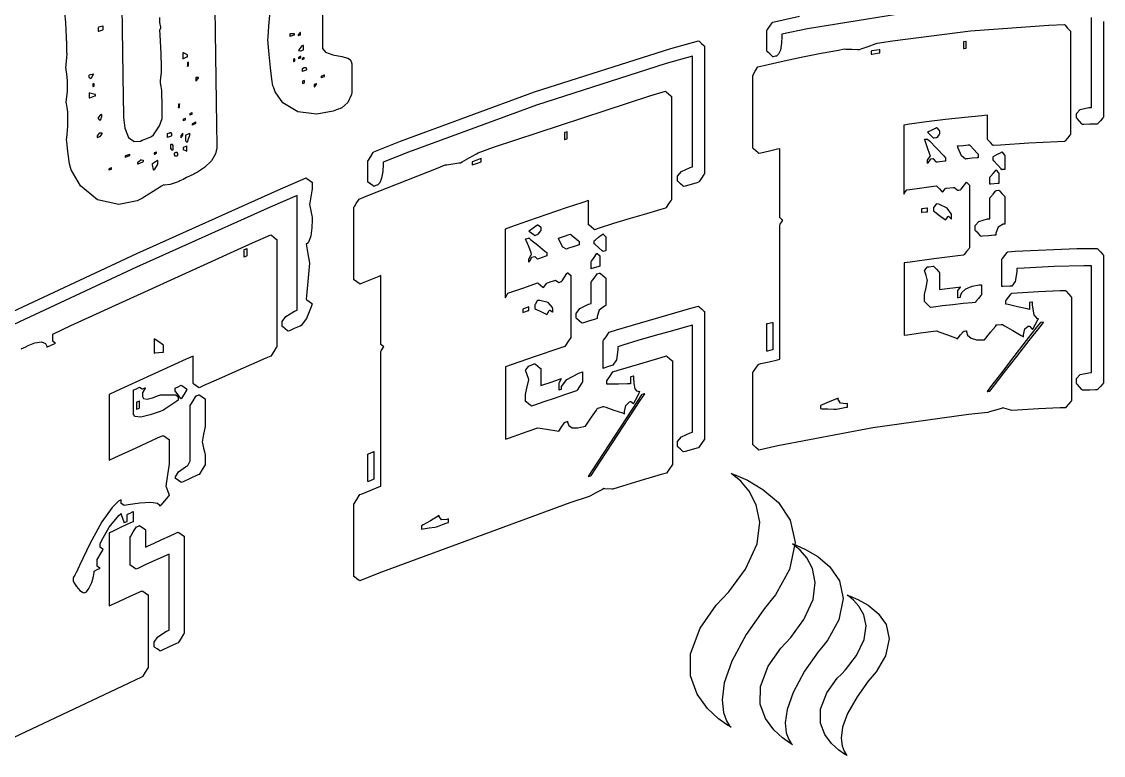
# Model space of a CAD drawing. Extents: x 44 to 313, y 66 to 291.
# Drawn here: x 192 to 312.7, y 111.4 to 193.3 of the extents above; entities that cross this region are included whole.
import ezdxf

# ---------------------------------------------------------------- set-up
doc = ezdxf.new("R2010")
doc.units = 0
doc.header["$MEASUREMENT"] = 0

msp = doc.modelspace()

# ---------------------------------------------------------------- linework, layer by layer
at = {"color": 7}
for points in [[(213.429, 205.142), (213.756, 181.822), (213.783, 179.494), (213.783, 179.269), (213.636, 178.592), (213.188, 177.782), (212.429, 177.053), (211.631, 176.532), (211.35, 176.389), (211.216, 176.323), (210.815, 176.123), (210.41, 175.922), (210.024, 175.734), (209.669, 175.563), (209.55, 175.507), (209.374, 175.419), (208.596, 175.154), (207.961, 175.102), (207.856, 175.118), (207.626, 174.97), (206.688, 174.378), (205.73, 173.787), (205.493, 173.637), (204.902, 173.334), (202.864, 172.933), (200.478, 173.452), (198.562, 175.016), (197.524, 176.805), (197.343, 177.447), (197.308, 177.721), (197.171, 178.824), (197.052, 179.926), (197.026, 180.199), (197.052, 180.367), (197.167, 181.645), (197.167, 182.069), (197.167, 182.316), (197.167, 182.871), (197.167, 183.056), (197.167, 183.23), (197.091, 183.749), (196.999, 184.196), (196.99, 184.256), (196.981, 184.362), (197.049, 184.98), (197.133, 185.521), (197.133, 185.702), (197.133, 185.914), (197.133, 186.391), (197.133, 186.549), (197.133, 186.778), (197.057, 187.463), (196.964, 187.97), (196.956, 188.031), (196.946, 188.155), (197.008, 188.922), (197.07, 189.724), (197.062, 189.865), (197.062, 190.041), (197.057, 190.567), (197.035, 191.109), (197.026, 191.242), (197.017, 191.62), (196.92, 193.226), (196.822, 194.372)], [(203.086, 202.715), (203.349, 184.813), (203.376, 183.021), (203.382, 182.627), (203.528, 181.443), (203.928, 180.42), (204.571, 179.966), (205.257, 180.009), (205.457, 180.093), (205.563, 180.137), (205.986, 180.305), (206.41, 180.472), (206.515, 180.516), (206.71, 180.72), (207.389, 181.703), (207.68, 182.534), (207.68, 182.809), (207.68, 183.152), (207.675, 184.182), (207.654, 185.261), (207.646, 185.525), (207.646, 185.667), (207.588, 186.092), (207.512, 186.489), (207.504, 186.549), (207.504, 186.692), (207.556, 187.118), (207.61, 187.643), (207.61, 187.818), (207.61, 188.295), (207.56, 189.724), (207.459, 191.868), (207.433, 192.37), (207.441, 192.398), (207.53, 192.626), (207.54, 192.653), (207.53, 192.714), (207.441, 193.226), (207.433, 193.286), (207.433, 193.813)], [(225.601, 194.224), (225.601, 190.464), (225.601, 190.333), (225.935, 189.939), (226.742, 189.64), (227.729, 189.428), (228.396, 189.257), (228.6, 189.159), (228.635, 189.143), (228.775, 188.896), (228.847, 188.618), (228.847, 188.524), (228.847, 188.137), (228.847, 186.972), (228.847, 185.809), (228.847, 185.421), (228.802, 185.2), (228.396, 184.314), (227.744, 183.727), (227.578, 183.657), (227.55, 183.648), (227.356, 183.56), (227.329, 183.551), (226.773, 183.327), (224.959, 183.009), (222.844, 183.282), (221.172, 184.29), (220.285, 185.499), (220.133, 185.95), (220.055, 186.184), (219.914, 186.917), (219.763, 188.181), (219.637, 189.67), (219.535, 190.903), (219.498, 191.312), (219.515, 191.62), (219.604, 192.843), (219.692, 194.046)]]:
    msp.add_lwpolyline(points, dxfattribs=at)
at = {"color": 40}
for points in [[(294.022, 194.822), (279.717, 192.546), (276.86, 191.947), (276.86, 191.691), (276.819, 190.922), (276.696, 190.169), (276.487, 189.69), (276.271, 189.497), (276.189, 189.478), (276.153, 189.469), (275.871, 189.416), (275.836, 189.406), (275.766, 189.468), (275.501, 189.724), (275.237, 189.98), (275.167, 190.041), (275.167, 190.329), (275.167, 191.193), (275.167, 192.077), (275.167, 192.37), (275.237, 192.458), (275.501, 192.816), (275.766, 193.19), (275.836, 193.286), (275.836, 193.286), (278.835, 193.931)], [(312.738, 193.358), (312.738, 185.342), (312.738, 182.669), (312.666, 182.59), (312.401, 182.281), (312.138, 181.973), (312.068, 181.893), (311.86, 181.893), (311.238, 181.889), (310.575, 181.866), (310.408, 181.857), (310.338, 181.937), (310.074, 182.241), (309.809, 182.528), (309.739, 182.598), (309.739, 182.687), (309.739, 182.885), (309.739, 182.951), (309.739, 183.1), (310.158, 183.542), (311.122, 183.753), (311.397, 183.761), (311.397, 186.848), (311.397, 193.794)], [(189.239, 160.163), (204.866, 167.473), (220.6, 174.538), (223.767, 175.896), (223.838, 175.843), (224.102, 175.649), (224.365, 175.455), (224.437, 175.401), (224.437, 175.208), (224.437, 174.771), (224.437, 174.625), (224.401, 174.458), (224.278, 173.793), (224.154, 173.108), (224.12, 172.931), (224.154, 172.791), (224.278, 172.227), (224.401, 171.662), (224.437, 171.52), (224.437, 171.22), (224.396, 170.319), (224.273, 169.413), (224.065, 168.812), (223.856, 168.556), (223.767, 168.522), (223.802, 168.301), (223.942, 167.433), (224.084, 166.583), (224.12, 166.371), (224.084, 165.965), (223.942, 164.346), (223.802, 162.745), (223.767, 162.348), (223.838, 162.296), (224.102, 162.101), (224.365, 161.908), (224.437, 161.855), (224.331, 161.52), (223.78, 160.219), (223.211, 159.429), (223.096, 159.349), (222.964, 159.297), (222.426, 159.068), (221.889, 158.84), (221.757, 158.786), (221.685, 158.84), (221.42, 159.051), (221.156, 159.263), (221.085, 159.315), (221.085, 159.403), (221.085, 159.602), (221.085, 159.668), (221.085, 159.861), (221.505, 160.435), (222.469, 161.035), (222.743, 161.149), (222.743, 164.342), (222.743, 171.526), (222.743, 173.919), (219.735, 172.624), (204.814, 165.925), (189.997, 158.997)], [(191.937, 156.803), (192.476, 157.056), (192.723, 157.175), (193.493, 157.468), (194.221, 157.591), (194.657, 157.43), (194.804, 157.098), (194.804, 156.986), (194.9, 157.03), (195.297, 157.216), (195.694, 157.401), (195.792, 157.445), (195.756, 157.463), (195.509, 157.639), (195.475, 157.656), (195.475, 157.86), (195.475, 158.316), (195.475, 158.467), (197.493, 159.411), (217.77, 168.655), (219.817, 169.546), (219.887, 169.493), (220.15, 169.281), (220.414, 169.07), (220.486, 169.017), (220.486, 166.027), (220.486, 159.3), (220.486, 157.056), (220.414, 156.952), (220.15, 156.527), (219.887, 156.104), (219.817, 155.998), (219.276, 155.768), (217.661, 155.071), (215.812, 154.262), (213.961, 153.439), (212.345, 152.713), (211.807, 152.47), (211.737, 152.514), (211.472, 152.701), (211.208, 152.885), (211.138, 152.929), (211.138, 153.314), (211.138, 154.464), (211.138, 155.615), (211.138, 155.998), (210.36, 155.645), (202.565, 152.093), (201.789, 151.73), (201.789, 150.814), (201.789, 148.062), (201.789, 145.31), (201.789, 144.392), (202.388, 144.675), (204.788, 145.781), (207.185, 146.871), (207.786, 147.144), (207.856, 147.1), (208.121, 146.915), (208.385, 146.729), (208.456, 146.685), (208.456, 146.346), (208.456, 145.328), (208.456, 144.309), (208.456, 143.969), (208.42, 143.722), (208.279, 142.735), (208.137, 141.746), (208.103, 141.5), (208.137, 141.403), (208.279, 141.001), (208.42, 140.582), (208.456, 140.476), (208.358, 140.353), (207.957, 139.86), (207.538, 139.365), (207.433, 139.241), (207.433, 139.318), (207.181, 139.546), (206.431, 139.665), (205.186, 139.599), (203.878, 139.423), (203.447, 139.347), (203.411, 139.365), (203.128, 139.542), (203.094, 139.56), (203.094, 139.657), (203.094, 139.875), (203.094, 139.947), (202.811, 139.814), (202.107, 139.121), (200.947, 137.491), (199.606, 135.06), (198.447, 132.647), (198.085, 131.833), (198.049, 131.78), (197.926, 131.565), (197.802, 131.331), (197.768, 131.269), (197.768, 131.181), (197.768, 130.983), (197.768, 130.917), (197.84, 130.748), (198.121, 130.271), (198.504, 129.828), (198.852, 129.602), (199.063, 129.58), (199.107, 129.61), (199.23, 129.69), (199.514, 130.061), (199.827, 130.718), (200.025, 131.422), (200.095, 131.863), (200.095, 132.009), (200.165, 132.045), (200.43, 132.169), (200.695, 132.293), (200.767, 132.328), (200.731, 132.354), (200.483, 132.522), (200.448, 132.538), (200.448, 132.733), (200.448, 133.169), (200.448, 133.314), (200.518, 133.43), (200.783, 133.879), (201.047, 134.33), (201.119, 134.444), (201.083, 134.462), (200.801, 134.638), (200.767, 134.655), (200.767, 134.753), (200.767, 134.972), (200.767, 135.044), (200.907, 135.388), (201.771, 136.922), (202.846, 138.209), (203.094, 138.429), (203.128, 138.333), (203.27, 137.932), (203.411, 137.513), (203.447, 137.407), (203.481, 137.425), (203.729, 137.531), (203.765, 137.547), (203.765, 137.742), (203.765, 138.18), (203.765, 138.325), (203.835, 138.351), (204.099, 138.471), (204.363, 138.607), (204.435, 138.642), (204.435, 138.501), (204.435, 138.078), (204.435, 137.655), (204.435, 137.513), (204.17, 137.39), (203.112, 136.896), (202.053, 136.402), (201.789, 136.278), (201.789, 135.264), (201.789, 132.217), (201.789, 129.151), (201.789, 128.129), (202.035, 128.242), (202.778, 128.583), (203.623, 128.976), (204.466, 129.37), (205.209, 129.711), (205.457, 129.822), (205.528, 129.778), (205.792, 129.594), (206.057, 129.407), (206.128, 129.363), (206.128, 128.349), (206.128, 125.306), (206.128, 122.264), (206.128, 121.249), (206.057, 121.145), (205.792, 120.72), (205.528, 120.297), (205.457, 120.191), (203.896, 119.477), (188.347, 112.149)]]:
    msp.add_lwpolyline(points, dxfattribs=at)
at = {"color": 7}
for points in [[(200.554, 192.687), (200.554, 192.582), (200.554, 192.344), (200.554, 192.264), (200.606, 192.282), (201.065, 192.424), (201.119, 192.44), (201.119, 192.546), (201.119, 192.785), (201.119, 192.863), (201.057, 192.847), (200.606, 192.705), (200.554, 192.687)], [(221.933, 191.947), (221.933, 191.885), (221.933, 191.746), (221.933, 191.699), (221.985, 191.717), (222.408, 191.859), (222.462, 191.875), (222.462, 191.903), (222.462, 191.962), (222.462, 191.981), (222.33, 191.981), (221.985, 191.957), (221.933, 191.947)], [(222.885, 191.771), (222.911, 191.78), (223.104, 191.867), (223.132, 191.875), (223.132, 191.937), (223.132, 192.078), (223.132, 192.123), (223.088, 192.106), (222.885, 191.855), (222.885, 191.771)], [(210.009, 189.865), (210.009, 189.698), (210.009, 189.322), (210.009, 189.195), (210.061, 189.213), (210.458, 189.389), (210.502, 189.406), (210.502, 189.442), (210.502, 189.522), (210.502, 189.548), (210.502, 189.628), (210.087, 189.848), (210.009, 189.865)], [(222.92, 190.111), (222.982, 190.111), (223.121, 190.077), (223.168, 190.077), (223.194, 190.087), (223.423, 190.175), (223.449, 190.183), (223.449, 190.307), (223.449, 190.584), (223.449, 190.676), (223.431, 190.668), (223.339, 190.64), (223.308, 190.64), (223.272, 190.632), (222.946, 190.191), (222.92, 190.111)], [(210.502, 188.736), (210.502, 188.64), (210.502, 188.42), (210.502, 188.347), (210.511, 188.357), (210.626, 188.411), (210.644, 188.419), (210.644, 188.517), (210.644, 188.735), (210.644, 188.806), (210.626, 188.798), (210.519, 188.746), (210.502, 188.736)], [(222.356, 189.159), (222.356, 189.089), (222.356, 188.931), (222.356, 188.877), (222.373, 188.886), (222.465, 188.913), (222.497, 188.913), (222.497, 188.984), (222.497, 189.143), (222.497, 189.195), (222.461, 189.195), (222.382, 189.159), (222.356, 189.159)], [(222.92, 189.335), (222.92, 189.335), (222.92, 189.231), (222.92, 189.195), (222.946, 189.205), (223.14, 189.293), (223.168, 189.301), (223.168, 189.337), (223.168, 189.416), (223.168, 189.442), (223.14, 189.434), (222.946, 189.345), (222.92, 189.335)], [(223.308, 189.229), (223.308, 189.229), (223.308, 189.125), (223.308, 189.089), (223.334, 189.098), (223.527, 189.187), (223.555, 189.195), (223.555, 189.231), (223.555, 189.309), (223.555, 189.335), (223.527, 189.327), (223.334, 189.239), (223.308, 189.229)], [(199.496, 187.325), (199.496, 187.29), (199.496, 187.212), (199.496, 187.185), (199.504, 187.14), (199.742, 187), (199.778, 187.008), (199.805, 187.062), (200.033, 187.457), (200.061, 187.501), (200.007, 187.485), (199.548, 187.343), (199.496, 187.325)], [(223.308, 188.067), (223.308, 187.996), (223.308, 187.838), (223.308, 187.784), (223.361, 187.802), (223.784, 187.968), (223.838, 187.995), (223.838, 188.04), (223.762, 188.177), (223.599, 188.189), (223.555, 188.171), (223.527, 188.163), (223.334, 188.084), (223.308, 188.067)], [(225.425, 187.219), (225.425, 187.219), (225.425, 187.114), (225.425, 187.078), (225.46, 187.096), (225.77, 187.202), (225.814, 187.219), (225.814, 187.219), (225.814, 187.326), (225.814, 187.361), (225.77, 187.343), (225.46, 187.237), (225.425, 187.219)], [(199.955, 186.373), (199.955, 186.303), (199.955, 186.144), (199.955, 186.09), (199.971, 186.1), (200.063, 186.126), (200.095, 186.126), (200.095, 186.196), (200.095, 186.355), (200.095, 186.407), (200.06, 186.407), (199.963, 186.382), (199.955, 186.373)], [(211.454, 187.113), (211.454, 187.016), (211.454, 186.799), (211.454, 186.726), (211.498, 186.744), (211.737, 187.021), (211.737, 187.113), (211.665, 187.113), (211.507, 187.113), (211.454, 187.113)], [(223.344, 186.655), (223.344, 186.593), (223.344, 186.454), (223.344, 186.407), (223.37, 186.417), (223.563, 186.505), (223.591, 186.513), (223.591, 186.575), (223.591, 186.715), (223.591, 186.76), (223.563, 186.752), (223.361, 186.673), (223.344, 186.655)], [(224.649, 186.303), (224.649, 186.241), (224.649, 186.101), (224.649, 186.054), (224.693, 186.072), (224.896, 186.325), (224.896, 186.407), (224.868, 186.391), (224.666, 186.312), (224.649, 186.303)], [(199.532, 185.385), (199.532, 185.244), (199.532, 184.926), (199.532, 184.82), (199.602, 184.847), (200.165, 185.041), (200.237, 185.068), (200.237, 185.104), (200.237, 185.182), (200.237, 185.208), (200.193, 185.2), (199.602, 185.341), (199.532, 185.385)], [(209.514, 184.114), (209.514, 184.018), (209.514, 183.8), (209.514, 183.727), (209.522, 183.737), (209.596, 183.761), (209.62, 183.761), (209.62, 183.859), (209.62, 184.078), (209.62, 184.15), (209.611, 184.142), (209.538, 184.114), (209.514, 184.114)], [(200.554, 182.563), (200.554, 182.518), (200.641, 182.382), (200.801, 182.37), (200.837, 182.386), (200.845, 182.422), (200.933, 182.677), (200.943, 182.703), (200.943, 182.775), (200.943, 182.933), (200.943, 182.985), (200.933, 182.977), (200.86, 182.951), (200.837, 182.951), (200.793, 182.917), (200.554, 182.652), (200.554, 182.563)], [(210.043, 182.422), (210.043, 182.388), (210.043, 182.307), (210.043, 182.28), (210.07, 182.29), (210.264, 182.378), (210.292, 182.386), (210.292, 182.422), (210.292, 182.5), (210.292, 182.527), (210.264, 182.518), (210.07, 182.432), (210.043, 182.422)], [(210.785, 183.056), (210.785, 183.021), (210.785, 182.943), (210.785, 182.915), (210.811, 182.925), (211.004, 183.013), (211.031, 183.021), (211.031, 183.057), (211.031, 183.136), (211.031, 183.162), (211.013, 183.154), (210.811, 183.066), (210.785, 183.056)], [(211.031, 181.927), (211.031, 181.893), (211.031, 181.814), (211.031, 181.787), (211.066, 181.805), (211.41, 181.971), (211.454, 181.997), (211.454, 182.033), (211.454, 182.113), (211.454, 182.14), (211.41, 182.123), (211.075, 181.945), (211.031, 181.927)], [(200.448, 180.516), (200.448, 180.49), (200.448, 180.431), (200.448, 180.41), (200.474, 180.42), (200.703, 180.508), (200.731, 180.516), (200.775, 180.534), (200.986, 180.825), (200.977, 180.869), (200.95, 180.879), (200.758, 180.905), (200.695, 180.905), (200.659, 180.879), (200.448, 180.607), (200.448, 180.516)], [(208.245, 180.799), (208.245, 180.702), (208.245, 180.483), (208.245, 180.41), (208.297, 180.438), (208.72, 180.606), (208.774, 180.622), (208.774, 180.658), (208.774, 180.737), (208.774, 180.763), (208.774, 180.804), (208.698, 180.927), (208.536, 180.923), (208.492, 180.905), (208.464, 180.896), (208.271, 180.808), (208.245, 180.799)], [(209.762, 180.516), (209.762, 180.482), (209.762, 180.403), (209.762, 180.376), (209.806, 180.394), (210.009, 180.671), (210.009, 180.763), (210.009, 180.79), (210.009, 180.85), (210.009, 180.869), (209.973, 180.852), (209.762, 180.6), (209.762, 180.516)], [(210.292, 180.622), (210.292, 180.49), (210.292, 180.192), (210.292, 180.093), (210.3, 180.049), (210.414, 179.926), (210.528, 179.909), (210.538, 179.917), (210.546, 179.935), (210.607, 180.177), (210.741, 180.544), (210.785, 180.622), (210.785, 180.684), (210.785, 180.823), (210.785, 180.869), (210.741, 180.843), (210.344, 180.65), (210.292, 180.622)], [(206.798, 178.682), (206.798, 178.647), (206.798, 178.569), (206.798, 178.542), (206.824, 178.551), (207.018, 178.638), (207.045, 178.646), (207.045, 178.682), (207.045, 178.762), (207.045, 178.788), (207.018, 178.78), (206.824, 178.691), (206.798, 178.682)], [(208.632, 179.6), (208.632, 179.494), (208.632, 179.255), (208.632, 179.175), (208.641, 179.132), (208.72, 179.013), (208.871, 179.018), (208.915, 179.035), (208.915, 179.141), (208.915, 179.379), (208.915, 179.458), (208.905, 179.502), (208.826, 179.634), (208.671, 179.623), (208.632, 179.6)], [(209.021, 178.646), (209.021, 178.612), (209.021, 178.533), (209.021, 178.506), (209.029, 178.463), (209.109, 178.343), (209.259, 178.349), (209.303, 178.365), (209.32, 178.375), (209.426, 178.427), (209.444, 178.435), (209.444, 178.471), (209.444, 178.55), (209.444, 178.576), (209.444, 178.617), (209.368, 178.74), (209.205, 178.736), (209.161, 178.718), (209.144, 178.709), (209.029, 178.656), (209.021, 178.646)], [(210.043, 179.281), (210.043, 179.247), (210.043, 179.168), (210.043, 179.141), (210.043, 179.08), (210.37, 178.904), (210.432, 178.894), (210.432, 179.036), (210.432, 179.353), (210.432, 179.458), (210.388, 179.441), (210.078, 179.299), (210.043, 179.281)], [(203.553, 178.329), (203.553, 178.295), (203.553, 178.216), (203.553, 178.189), (203.605, 178.206), (204.028, 178.383), (204.082, 178.399), (204.082, 178.435), (204.082, 178.515), (204.082, 178.542), (204.038, 178.515), (203.605, 178.347), (203.553, 178.329)], [(204.928, 177.588), (204.928, 177.553), (204.928, 177.475), (204.928, 177.447), (204.998, 177.475), (205.528, 177.704), (205.599, 177.73), (205.599, 177.765), (205.599, 177.844), (205.599, 177.87), (205.555, 177.854), (205.391, 177.862), (205.317, 177.906), (205.317, 177.906), (205.317, 177.906), (205.161, 177.762), (204.954, 177.598), (204.928, 177.588)], [(206.551, 177.411), (206.568, 177.351), (206.674, 176.839), (206.692, 176.778), (206.71, 176.787), (206.816, 176.839), (206.834, 176.848), (206.86, 176.857), (207.185, 177.359), (207.221, 177.447), (207.221, 177.553), (207.221, 177.792), (207.221, 177.87), (207.151, 177.826), (206.612, 177.455), (206.551, 177.411)], [(201.753, 176.882), (201.753, 176.856), (201.753, 176.798), (201.753, 176.778), (201.779, 176.787), (202.008, 176.874), (202.035, 176.882), (202.035, 176.882), (202.035, 176.99), (202.035, 177.024), (202.008, 177.008), (201.779, 176.892), (201.753, 176.882)]]:
    msp.add_lwpolyline(points, close=True, dxfattribs=at)
at = {"color": 40}
for points in [[(274.179, 188.277), (274.823, 188.432), (276.765, 188.879), (278.994, 189.363), (281.223, 189.805), (283.162, 190.169), (283.81, 190.288), (283.977, 190.28), (284.656, 190.253), (285.335, 190.227), (285.503, 190.217), (285.696, 190.289), (286.478, 190.57), (287.275, 190.853), (287.478, 190.923), (289.206, 191.206), (297.899, 192.296), (306.643, 192.943), (308.398, 193.005), (308.468, 192.927), (308.733, 192.622), (308.997, 192.336), (309.069, 192.264), (309.069, 189.381), (309.069, 182.892), (309.069, 180.728), (308.997, 180.65), (308.733, 180.341), (308.468, 180.032), (308.398, 179.953), (307.604, 179.926), (304.429, 179.79), (301.254, 179.565), (300.46, 179.494), (300.389, 179.565), (300.126, 179.846), (299.861, 180.129), (299.791, 180.199), (299.791, 180.535), (299.791, 181.54), (299.791, 182.545), (299.791, 182.879), (299.164, 182.827), (297.283, 182.651), (295.133, 182.414), (292.983, 182.137), (291.102, 181.876), (290.477, 181.787), (290.477, 180.826), (290.477, 177.942), (290.477, 175.058), (290.477, 174.096), (290.511, 174.14), (290.759, 174.511), (290.795, 174.555), (291.13, 174.599), (292.465, 174.785), (293.784, 174.97), (294.11, 175.014), (294.181, 174.943), (294.445, 174.661), (294.71, 174.378), (294.782, 174.308), (294.816, 174.352), (295.099, 174.687), (295.135, 174.731), (295.231, 174.741), (296.023, 174.829), (296.121, 174.837), (296.156, 174.803), (296.438, 174.546), (296.474, 174.519), (296.552, 174.519), (296.732, 174.555), (296.792, 174.555), (296.863, 174.643), (297.127, 174.978), (297.39, 175.313), (297.462, 175.401), (297.496, 175.367), (297.779, 175.084), (297.815, 175.048), (297.815, 174.18), (297.815, 171.574), (297.815, 168.968), (297.815, 168.099), (297.743, 168.02), (297.48, 167.689), (297.215, 167.341), (297.145, 167.253), (296.484, 167.182), (293.828, 166.87), (291.174, 166.503), (290.513, 166.405), (290.513, 165.396), (290.513, 162.366), (290.513, 159.337), (290.513, 158.327), (290.873, 158.381), (292.329, 158.587), (293.784, 158.776), (294.146, 158.82), (294.384, 158.732), (295.323, 158.379), (296.244, 158.026), (296.474, 157.938), (296.544, 158.026), (296.809, 158.363), (297.073, 158.698), (297.145, 158.786), (297.223, 158.786), (297.401, 158.82), (297.462, 158.82), (297.462, 158.696), (297.587, 158.324), (297.965, 157.996), (298.592, 157.833), (299.253, 157.816), (299.472, 157.832), (299.605, 158), (300.142, 158.662), (300.681, 159.325), (300.813, 159.492), (300.883, 159.501), (301.334, 159.526), (301.485, 159.526), (301.713, 159.393), (302.634, 158.852), (303.573, 158.292), (303.812, 158.151), (303.812, 158.374), (303.974, 159.042), (304.355, 159.349), (304.483, 159.349), (304.517, 159.315), (304.8, 159.006), (304.836, 158.962), (304.906, 159.086), (305.169, 159.575), (305.434, 160.047), (305.506, 160.161), (305.39, 160.153), (304.999, 160.606), (304.836, 161.676), (304.836, 162.031), (304.748, 162.031), (304.517, 162.005), (304.483, 161.995), (304.483, 161.802), (304.483, 161.365), (304.483, 161.219), (304.219, 161.282), (303.16, 161.52), (302.102, 161.758), (301.837, 161.819), (301.837, 161.917), (301.837, 162.136), (301.837, 162.208), (301.908, 162.287), (302.171, 162.614), (302.435, 162.941), (302.507, 163.019), (303.106, 163.063), (305.506, 163.218), (307.903, 163.32), (308.504, 163.336), (308.574, 163.257), (308.839, 162.953), (309.104, 162.667), (309.174, 162.595), (309.174, 159.702), (309.174, 153.195), (309.174, 151.025), (309.104, 150.946), (308.839, 150.636), (308.574, 150.327), (308.504, 150.247), (307.903, 150.231), (305.506, 150.129), (303.106, 149.975), (302.507, 149.931), (302.409, 149.958), (301.615, 150.187), (301.519, 150.213), (301.351, 150.161), (300.689, 149.967), (300.028, 149.772), (299.861, 149.718), (297.7, 149.498), (287.007, 148.004), (276.401, 145.998), (274.285, 145.521), (274.213, 145.583), (273.949, 145.821), (273.685, 146.06), (273.615, 146.12), (273.615, 147.131), (273.615, 150.161), (273.615, 153.191), (273.615, 154.2), (273.685, 154.298), (273.949, 154.671), (274.213, 155.028), (274.285, 155.116), (274.513, 155.17), (275.435, 155.382), (276.375, 155.593), (276.614, 155.645), (276.614, 159.403), (276.614, 167.857), (276.614, 170.674), (276.648, 170.718), (276.931, 171.115), (276.967, 171.167), (276.931, 171.195), (276.648, 171.424), (276.614, 171.45), (276.614, 172.412), (276.614, 175.296), (276.614, 178.18), (276.614, 179.141), (276.383, 179.088), (275.462, 178.876), (274.522, 178.665), (274.285, 178.612), (274.213, 178.674), (273.949, 178.912), (273.685, 179.15), (273.615, 179.211), (273.615, 180.221), (273.615, 183.25), (273.615, 186.28), (273.615, 187.289), (273.659, 187.395), (273.87, 187.798), (274.116, 188.181), (274.179, 188.277)], [(231.316, 178.822), (234.287, 180.005), (249.258, 185.505), (264.459, 190.351), (267.546, 191.206), (267.617, 191.145), (267.881, 190.906), (268.146, 190.668), (268.217, 190.606), (268.217, 187.044), (268.217, 179.027), (268.217, 176.353), (268.146, 176.257), (267.881, 175.878), (267.617, 175.499), (267.546, 175.401), (267.378, 175.357), (266.717, 175.172), (266.055, 174.986), (265.888, 174.942), (265.817, 175.004), (265.553, 175.242), (265.289, 175.481), (265.219, 175.543), (265.219, 175.631), (265.219, 175.829), (265.219, 175.896), (265.219, 176.071), (265.636, 176.593), (266.602, 177.052), (266.876, 177.13), (266.876, 180.217), (266.876, 187.162), (266.876, 189.478), (263.938, 188.649), (249.462, 184.005), (235.179, 178.78), (232.34, 177.66), (232.34, 177.402), (232.299, 176.627), (232.176, 175.855), (231.967, 175.343), (231.754, 175.117), (231.669, 175.084), (231.633, 175.067), (231.351, 174.96), (231.316, 174.942), (231.244, 174.996), (230.981, 175.204), (230.717, 175.393), (230.646, 175.437), (230.646, 175.725), (230.646, 176.587), (230.646, 177.471), (230.646, 177.764), (230.717, 177.87), (230.994, 178.295), (231.254, 178.718), (231.316, 178.822)], [(297.109, 191.099), (297.109, 190.906), (297.109, 190.47), (297.109, 190.324), (297.188, 190.324), (297.367, 190.36), (297.428, 190.36), (297.428, 190.554), (297.428, 190.991), (297.428, 191.135), (297.392, 191.127), (297.179, 191.099), (297.109, 191.099)], [(286.808, 190.041), (286.808, 189.953), (286.808, 189.755), (286.808, 189.688), (286.905, 189.706), (287.698, 189.848), (287.796, 189.865), (287.796, 189.953), (287.796, 190.151), (287.796, 190.217), (287.698, 190.201), (286.905, 190.059), (286.808, 190.041)], [(229.658, 173.531), (230.46, 173.857), (238.478, 177.032), (239.29, 177.341), (239.456, 177.369), (240.135, 177.479), (240.815, 177.571), (240.983, 177.588), (241.176, 177.704), (241.956, 178.149), (242.754, 178.577), (242.958, 178.682), (244.686, 179.309), (262.114, 185.041), (263.878, 185.561), (263.948, 185.5), (264.213, 185.266), (264.477, 185.05), (264.547, 184.996), (264.547, 182.113), (264.547, 175.624), (264.547, 173.46), (264.477, 173.364), (264.213, 172.985), (263.948, 172.606), (263.878, 172.508), (263.344, 172.355), (261.745, 171.891), (259.909, 171.349), (258.074, 170.787), (256.472, 170.282), (255.94, 170.109), (255.869, 170.163), (255.604, 170.392), (255.341, 170.622), (255.271, 170.674), (255.271, 171.01), (255.271, 172.015), (255.271, 173.02), (255.271, 173.354), (254.642, 173.153), (252.762, 172.541), (250.613, 171.821), (248.463, 171.074), (246.582, 170.404), (245.956, 170.179), (245.956, 169.219), (245.956, 166.335), (245.956, 163.452), (245.956, 162.49), (245.991, 162.544), (246.239, 162.967), (246.275, 163.019), (246.61, 163.134), (247.945, 163.601), (249.264, 164.068), (249.59, 164.182), (249.66, 164.13), (249.925, 163.919), (250.19, 163.707), (250.26, 163.653), (250.294, 163.707), (250.577, 164.095), (250.613, 164.148), (250.709, 164.183), (251.106, 164.32), (251.503, 164.439), (251.601, 164.465), (251.635, 164.439), (251.918, 164.246), (251.954, 164.218), (251.988, 164.228), (252.236, 164.316), (252.272, 164.324), (252.342, 164.422), (252.605, 164.819), (252.87, 165.216), (252.942, 165.312), (252.976, 165.286), (253.258, 165.057), (253.294, 165.03), (253.294, 164.162), (253.294, 161.556), (253.294, 158.95), (253.294, 158.08), (253.223, 157.984), (252.958, 157.587), (252.695, 157.19), (252.625, 157.092), (251.963, 156.872), (249.308, 155.973), (246.654, 155.038), (245.992, 154.799), (245.992, 153.79), (245.992, 150.76), (245.992, 147.73), (245.992, 146.72), (246.235, 146.809), (246.965, 147.072), (247.808, 147.369), (248.65, 147.658), (249.382, 147.908), (249.626, 147.99), (249.863, 147.956), (250.803, 147.814), (251.724, 147.673), (251.954, 147.638), (252.024, 147.735), (252.288, 148.132), (252.553, 148.529), (252.625, 148.626), (252.659, 148.635), (252.906, 148.723), (252.942, 148.732), (252.942, 148.615), (253.067, 148.262), (253.443, 148.016), (254.072, 147.997), (254.737, 148.135), (254.952, 148.203), (255.084, 148.397), (255.622, 149.19), (256.161, 149.984), (256.293, 150.177), (256.363, 150.195), (256.892, 150.373), (256.963, 150.39), (257.192, 150.311), (258.113, 149.984), (259.053, 149.658), (259.292, 149.578), (259.292, 149.809), (259.454, 150.504), (259.847, 150.919), (259.961, 150.953), (259.996, 150.927), (260.278, 150.698), (260.314, 150.672), (260.385, 150.814), (260.649, 151.36), (260.914, 151.907), (260.985, 152.047), (260.919, 152.028), (260.686, 152.075), (260.477, 152.37), (260.354, 152.936), (260.314, 153.566), (260.314, 153.775), (260.278, 153.767), (259.996, 153.68), (259.961, 153.671), (259.961, 153.476), (259.961, 153.04), (259.961, 152.893), (259.631, 152.893), (258.638, 152.877), (257.646, 152.859), (257.315, 152.859), (257.315, 152.957), (257.315, 153.174), (257.315, 153.246), (257.386, 153.344), (257.651, 153.741), (257.915, 154.138), (257.987, 154.234), (258.586, 154.42), (260.985, 155.148), (263.383, 155.858), (263.984, 156.034), (264.054, 155.973), (264.319, 155.739), (264.582, 155.523), (264.654, 155.469), (264.654, 152.576), (264.654, 146.068), (264.654, 143.897), (264.582, 143.801), (264.319, 143.422), (264.054, 143.043), (263.984, 142.945), (263.383, 142.779), (260.985, 142.087), (258.586, 141.341), (257.987, 141.147), (257.889, 141.157), (257.095, 141.209), (256.999, 141.217), (256.83, 141.129), (256.169, 140.776), (255.507, 140.424), (255.341, 140.335), (253.18, 139.621), (231.871, 131.764), (229.765, 130.917), (229.693, 130.97), (229.428, 131.163), (229.164, 131.358), (229.093, 131.41), (229.093, 132.42), (229.093, 135.449), (229.093, 138.479), (229.093, 139.488), (229.164, 139.594), (229.428, 140.018), (229.693, 140.442), (229.765, 140.546), (229.993, 140.644), (230.914, 141.023), (231.854, 141.403), (232.092, 141.5), (232.092, 145.258), (232.092, 153.711), (232.092, 156.527), (232.126, 156.581), (232.409, 157.004), (232.445, 157.056), (232.409, 157.084), (232.126, 157.277), (232.092, 157.303), (232.092, 158.265), (232.092, 161.149), (232.092, 164.034), (232.092, 164.994), (231.862, 164.898), (230.941, 164.519), (230.002, 164.139), (229.765, 164.042), (229.693, 164.095), (229.428, 164.29), (229.164, 164.483), (229.093, 164.535), (229.093, 165.545), (229.093, 168.576), (229.093, 171.606), (229.093, 172.615), (229.137, 172.686), (229.348, 173.021), (229.596, 173.426), (229.658, 173.531)], [(294.11, 181.504), (294.145, 181.47), (294.428, 181.187), (294.463, 181.151), (294.463, 181.063), (294.463, 180.865), (294.463, 180.799), (294.428, 180.755), (294.145, 180.42), (294.11, 180.376), (294.031, 180.376), (293.853, 180.34), (293.794, 180.34), (293.722, 180.402), (293.457, 180.662), (293.193, 180.94), (293.122, 181.011), (293.219, 181.055), (293.616, 181.245), (294.013, 181.452), (294.11, 181.504)], [(252.589, 180.939), (252.589, 180.746), (252.589, 180.309), (252.589, 180.163), (252.623, 180.173), (252.87, 180.261), (252.906, 180.269), (252.906, 180.464), (252.906, 180.901), (252.906, 181.045), (252.88, 181.037), (252.623, 180.949), (252.589, 180.939)], [(292.77, 180.199), (292.804, 180.209), (293.043, 180.233), (293.122, 180.233), (293.325, 180.031), (294.128, 179.207), (294.93, 178.365), (295.135, 178.153), (295.135, 178.056), (295.135, 177.837), (295.135, 177.764), (295.037, 177.756), (294.215, 177.669), (294.11, 177.66), (294.075, 177.695), (293.828, 177.978), (293.794, 178.012), (293.706, 178.012), (293.507, 177.976), (293.441, 177.976), (293.405, 177.932), (293.157, 177.562), (293.122, 177.517), (293.122, 177.615), (293.122, 177.835), (293.122, 177.906), (293.157, 177.95), (293.405, 178.285), (293.441, 178.329), (293.369, 178.515), (293.105, 179.265), (292.84, 180.014), (292.77, 180.199)], [(296.44, 179.458), (296.572, 179.476), (297.109, 179.529), (297.648, 179.582), (297.78, 179.6), (297.877, 179.494), (298.274, 179.071), (298.669, 178.647), (298.767, 178.542), (298.767, 178.445), (298.767, 178.226), (298.767, 178.153), (298.635, 178.145), (298.097, 178.096), (297.56, 178.03), (297.428, 178.012), (297.339, 178.004), (296.919, 178.351), (296.518, 179.211), (296.44, 179.458)], [(301.413, 178.788), (301.447, 178.754), (301.695, 178.443), (301.731, 178.399), (301.731, 178.209), (301.731, 177.637), (301.731, 177.046), (301.731, 176.848), (301.651, 176.848), (301.447, 176.822), (301.413, 176.812), (301.315, 176.918), (300.919, 177.359), (300.523, 177.801), (300.426, 177.906), (300.426, 177.994), (300.426, 178.193), (300.426, 178.259), (300.523, 178.321), (300.919, 178.537), (301.315, 178.736), (301.413, 178.788)], [(242.288, 177.694), (242.288, 177.606), (242.288, 177.407), (242.288, 177.341), (242.384, 177.377), (242.781, 177.519), (243.178, 177.66), (243.276, 177.694), (243.276, 177.782), (243.276, 177.981), (243.276, 178.047), (243.178, 178.012), (242.794, 177.872), (242.393, 177.73), (242.288, 177.694)], [(300.743, 176.778), (300.778, 176.743), (301.024, 176.461), (301.06, 176.425), (301.06, 176.134), (301.06, 175.479), (301.06, 175.26), (300.962, 175.252), (300.17, 175.2), (300.073, 175.19), (300.073, 175.384), (300.073, 175.821), (300.073, 175.966), (300.144, 176.046), (300.421, 176.372), (300.681, 176.699), (300.743, 176.778)], [(300.743, 174.485), (300.822, 174.485), (301.024, 174.511), (301.06, 174.519), (301.13, 174.449), (301.395, 174.166), (301.66, 173.885), (301.731, 173.813), (301.731, 173.43), (301.731, 172.28), (301.731, 171.129), (301.731, 170.744), (301.563, 170.736), (300.984, 170.405), (300.743, 169.734), (300.743, 169.51), (300.575, 169.493), (299.913, 169.44), (299.252, 169.387), (299.085, 169.369), (299.014, 169.44), (298.749, 169.722), (298.485, 170.004), (298.414, 170.075), (298.414, 170.163), (298.414, 170.361), (298.414, 170.428), (298.414, 170.582), (298.833, 171.045), (299.799, 171.318), (300.073, 171.344), (300.073, 171.632), (300.073, 172.496), (300.073, 173.379), (300.073, 173.673), (300.144, 173.753), (300.421, 174.065), (300.681, 174.396), (300.743, 174.485)], [(294.11, 173.002), (294.075, 172.957), (293.828, 172.623), (293.794, 172.579), (293.794, 172.482), (293.794, 172.265), (293.794, 172.192), (293.926, 172.095), (294.463, 171.698), (295.002, 171.301), (295.135, 171.203), (295.169, 171.248), (295.415, 171.582), (295.451, 171.626), (295.486, 171.592), (295.768, 171.336), (295.804, 171.31), (295.804, 171.398), (295.804, 171.596), (295.804, 171.662), (295.777, 171.839), (295.301, 172.531), (294.366, 172.957), (294.11, 173.002)], [(292.453, 172.438), (292.453, 172.341), (292.453, 172.122), (292.453, 172.049), (292.523, 172.059), (292.972, 172.12), (293.122, 172.12), (293.122, 172.218), (293.122, 172.437), (293.122, 172.508), (293.052, 172.5), (292.523, 172.448), (292.453, 172.438)], [(249.59, 170.674), (249.625, 170.648), (249.907, 170.419), (249.943, 170.392), (249.943, 170.303), (249.943, 170.105), (249.943, 170.039), (249.907, 169.987), (249.625, 169.599), (249.59, 169.546), (249.554, 169.537), (249.308, 169.449), (249.273, 169.44), (249.202, 169.493), (248.937, 169.7), (248.672, 169.889), (248.602, 169.933), (248.699, 170.013), (249.096, 170.317), (249.493, 170.604), (249.59, 170.674)], [(248.249, 169.087), (248.284, 169.096), (248.567, 169.184), (248.602, 169.193), (248.805, 169.034), (249.607, 168.381), (250.41, 167.729), (250.613, 167.569), (250.613, 167.473), (250.613, 167.254), (250.613, 167.181), (250.515, 167.146), (250.114, 167.006), (249.695, 166.864), (249.59, 166.828), (249.554, 166.856), (249.308, 167.084), (249.273, 167.11), (249.238, 167.102), (248.955, 167.014), (248.921, 167.004), (248.885, 166.952), (248.637, 166.529), (248.602, 166.475), (248.602, 166.573), (248.602, 166.792), (248.602, 166.864), (248.637, 166.908), (248.885, 167.305), (248.921, 167.357), (248.859, 167.533), (248.597, 168.223), (248.32, 168.91), (248.249, 169.087)], [(251.919, 169.157), (252.052, 169.201), (252.589, 169.387), (253.126, 169.572), (253.258, 169.616), (253.355, 169.537), (253.752, 169.211), (254.149, 168.884), (254.247, 168.804), (254.247, 168.708), (254.247, 168.488), (254.247, 168.415), (254.114, 168.371), (253.576, 168.205), (253.038, 168.037), (252.906, 167.992), (252.826, 167.958), (252.413, 168.179), (251.998, 168.928), (251.919, 169.157)], [(256.892, 169.65), (256.927, 169.624), (257.175, 169.369), (257.211, 169.333), (257.211, 169.143), (257.211, 168.571), (257.211, 167.98), (257.211, 167.782), (257.175, 167.773), (256.927, 167.685), (256.892, 167.676), (256.795, 167.764), (256.398, 168.112), (256.001, 168.443), (255.904, 168.522), (255.904, 168.61), (255.904, 168.808), (255.904, 168.874), (256.001, 168.963), (256.398, 169.289), (256.795, 169.58), (256.892, 169.65)], [(216.818, 167.852), (216.818, 167.659), (216.818, 167.222), (216.818, 167.076), (216.852, 167.094), (217.135, 167.209), (217.171, 167.217), (217.171, 167.411), (217.171, 167.848), (217.171, 167.992), (217.127, 167.976), (216.844, 167.862), (216.818, 167.852)], [(302.084, 167.64), (302.912, 167.702), (309.779, 168.028), (312.068, 168.028), (312.138, 167.95), (312.401, 167.641), (312.666, 167.332), (312.738, 167.253), (312.738, 163.69), (312.738, 155.673), (312.738, 152.999), (312.666, 152.921), (312.401, 152.612), (312.138, 152.304), (312.068, 152.224), (311.86, 152.224), (311.238, 152.219), (310.575, 152.198), (310.408, 152.188), (310.338, 152.268), (310.074, 152.576), (309.809, 152.886), (309.739, 152.965), (309.739, 153.063), (309.739, 153.281), (309.739, 153.352), (309.739, 153.501), (310.158, 153.943), (311.122, 154.156), (311.397, 154.164), (311.397, 157.146), (311.397, 163.853), (311.397, 166.088), (310.567, 166.08), (307.233, 165.996), (303.9, 165.824), (303.072, 165.77), (303.072, 165.409), (302.908, 164.324), (302.528, 163.829), (302.401, 163.829), (302.303, 163.821), (301.509, 163.769), (301.413, 163.759), (301.413, 164.144), (301.413, 165.294), (301.413, 166.445), (301.413, 166.828), (301.483, 166.908), (301.748, 167.235), (302.012, 167.561), (302.084, 167.64)], [(256.223, 167.499), (256.257, 167.473), (256.504, 167.244), (256.54, 167.217), (256.54, 166.926), (256.54, 166.271), (256.54, 166.052), (256.442, 166.018), (256.045, 165.894), (255.648, 165.771), (255.552, 165.735), (255.552, 165.93), (255.552, 166.366), (255.552, 166.511), (255.622, 166.609), (255.9, 167.006), (256.161, 167.403), (256.223, 167.499)], [(293.794, 166.052), (293.864, 165.982), (294.128, 165.699), (294.392, 165.418), (294.463, 165.347), (294.463, 165.106), (294.463, 164.382), (294.463, 163.678), (294.463, 163.442), (294.692, 163.47), (295.614, 163.584), (296.554, 163.698), (296.792, 163.725), (296.756, 163.681), (296.508, 163.372), (296.474, 163.336), (296.474, 163.143), (296.474, 162.706), (296.474, 162.56), (296.552, 162.56), (296.732, 162.595), (296.792, 162.595), (296.792, 162.726), (296.937, 163.118), (297.374, 163.522), (298.101, 163.806), (298.863, 163.948), (299.12, 163.971), (299.12, 163.831), (299.12, 163.408), (299.12, 162.985), (299.12, 162.843), (299.049, 162.764), (298.785, 162.432), (298.52, 162.083), (298.45, 161.995), (298.112, 161.966), (297.101, 161.869), (295.945, 161.74), (294.789, 161.6), (293.777, 161.473), (293.441, 161.432), (293.369, 161.502), (293.105, 161.78), (292.84, 162.041), (292.77, 162.101), (292.77, 162.296), (292.77, 162.733), (292.77, 162.877), (292.804, 163.037), (292.946, 163.671), (293.087, 164.306), (293.122, 164.465), (293.087, 164.571), (292.946, 165.012), (292.804, 165.454), (292.77, 165.559), (292.804, 165.603), (293.087, 165.938), (293.122, 165.982), (293.289, 165.982), (293.722, 166.044), (293.794, 166.052)], [(256.223, 165.17), (256.257, 165.18), (256.504, 165.268), (256.54, 165.276), (256.61, 165.224), (256.874, 164.994), (257.139, 164.765), (257.211, 164.711), (257.211, 164.328), (257.211, 163.178), (257.211, 162.027), (257.211, 161.642), (257.043, 161.59), (256.464, 161.119), (256.223, 160.429), (256.223, 160.197), (256.055, 160.145), (255.393, 159.933), (254.732, 159.722), (254.565, 159.668), (254.493, 159.722), (254.229, 159.936), (253.964, 160.171), (253.894, 160.231), (253.894, 160.32), (253.894, 160.518), (253.894, 160.584), (253.894, 160.765), (254.313, 161.303), (255.277, 161.801), (255.552, 161.889), (255.552, 162.177), (255.552, 163.041), (255.552, 163.925), (255.552, 164.218), (255.622, 164.316), (255.9, 164.695), (256.161, 165.074), (256.223, 165.17)], [(249.59, 162.208), (249.554, 162.163), (249.308, 161.767), (249.273, 161.713), (249.273, 161.616), (249.273, 161.399), (249.273, 161.326), (249.406, 161.255), (249.943, 160.978), (250.48, 160.716), (250.613, 160.654), (250.647, 160.698), (250.895, 161.097), (250.931, 161.149), (250.965, 161.123), (251.248, 160.929), (251.284, 160.903), (251.284, 160.991), (251.284, 161.189), (251.284, 161.255), (251.256, 161.414), (250.779, 161.983), (249.845, 162.217), (249.59, 162.208)], [(247.933, 161.255), (247.933, 161.159), (247.933, 160.94), (247.933, 160.867), (248.003, 160.894), (248.267, 160.991), (248.531, 161.087), (248.602, 161.113), (248.602, 161.211), (248.602, 161.43), (248.602, 161.502), (248.54, 161.476), (248.003, 161.282), (247.933, 161.255)], [(257.564, 158.68), (258.392, 158.936), (266.708, 161.352), (267.546, 161.572), (267.617, 161.512), (267.881, 161.273), (268.146, 161.035), (268.217, 160.973), (268.217, 157.411), (268.217, 149.393), (268.217, 146.72), (268.146, 146.623), (267.881, 146.244), (267.617, 145.865), (267.546, 145.767), (267.378, 145.723), (266.717, 145.539), (266.055, 145.353), (265.888, 145.308), (265.817, 145.371), (265.553, 145.609), (265.289, 145.848), (265.219, 145.91), (265.219, 146.007), (265.219, 146.225), (265.219, 146.297), (265.219, 146.472), (265.636, 146.994), (266.602, 147.453), (266.876, 147.531), (266.876, 150.513), (266.876, 157.22), (266.876, 159.456), (266.318, 159.301), (264.643, 158.838), (262.713, 158.297), (260.784, 157.734), (259.107, 157.229), (258.55, 157.056), (258.55, 156.687), (258.386, 155.576), (257.995, 154.976), (257.881, 154.94), (257.783, 154.914), (257.386, 154.795), (256.989, 154.658), (256.892, 154.623), (256.892, 155.007), (256.892, 156.158), (256.892, 157.309), (256.892, 157.692), (256.963, 157.789), (257.24, 158.174), (257.502, 158.575), (257.564, 158.68)], [(275.167, 159.632), (275.237, 159.65), (275.766, 159.764), (275.836, 159.772), (275.836, 159.39), (275.836, 158.239), (275.836, 157.088), (275.836, 156.704), (275.766, 156.687), (275.237, 156.573), (275.167, 156.563), (275.167, 156.948), (275.167, 158.098), (275.167, 159.249), (275.167, 159.632)], [(305.718, 159.772), (305.314, 159.263), (304.111, 157.728), (302.736, 155.95), (301.36, 154.153), (300.156, 152.574), (299.755, 152.047), (299.834, 152.047), (300.038, 152.075), (300.073, 152.083), (300.474, 152.61), (301.684, 154.183), (303.071, 155.968), (304.458, 157.733), (305.667, 159.264), (306.071, 159.772), (306.035, 159.782), (305.796, 159.772), (305.718, 159.772)], [(206.798, 157.938), (206.798, 157.74), (206.798, 157.145), (206.798, 156.549), (206.798, 156.351), (206.895, 156.361), (207.716, 156.449), (207.822, 156.457), (207.822, 156.651), (207.822, 157.088), (207.822, 157.233), (207.716, 157.304), (207.309, 157.585), (206.903, 157.868), (206.798, 157.938)], [(249.273, 155.152), (249.344, 155.099), (249.607, 154.887), (249.871, 154.676), (249.943, 154.623), (249.943, 154.382), (249.943, 153.658), (249.943, 152.952), (249.943, 152.717), (250.172, 152.797), (251.094, 153.106), (252.034, 153.416), (252.272, 153.494), (252.236, 153.45), (251.988, 153.053), (251.954, 152.999), (251.954, 152.806), (251.954, 152.37), (251.954, 152.224), (251.988, 152.233), (252.236, 152.321), (252.272, 152.33), (252.272, 152.594), (252.853, 153.388), (254.211, 154.112), (254.599, 154.234), (254.599, 154.094), (254.599, 153.671), (254.599, 153.247), (254.599, 153.106), (254.528, 153.009), (254.265, 152.612), (254, 152.215), (253.93, 152.117), (253.592, 152.006), (252.581, 151.67), (251.424, 151.285), (250.268, 150.893), (249.257, 150.542), (248.921, 150.424), (248.849, 150.478), (248.584, 150.69), (248.32, 150.901), (248.249, 150.953), (248.249, 151.147), (248.249, 151.585), (248.249, 151.73), (248.284, 151.898), (248.426, 152.56), (248.567, 153.221), (248.602, 153.388), (248.567, 153.494), (248.426, 153.899), (248.284, 154.306), (248.249, 154.41), (248.284, 154.464), (248.567, 154.853), (248.602, 154.905), (248.672, 154.932), (249.202, 155.135), (249.273, 155.152)], [(204.471, 152.224), (204.541, 152.251), (204.804, 152.37), (205.069, 152.506), (205.14, 152.54), (205.175, 152.524), (205.457, 152.348), (205.493, 152.33), (205.528, 152.348), (205.774, 152.454), (205.81, 152.47), (205.774, 152.418), (205.528, 151.995), (205.493, 151.941), (205.493, 151.845), (205.493, 151.627), (205.493, 151.554), (205.493, 151.483), (205.618, 151.269), (205.995, 151.201), (206.623, 151.346), (207.287, 151.598), (207.504, 151.694), (207.71, 151.694), (208.332, 151.694), (208.953, 151.694), (209.161, 151.694), (209.196, 151.668), (209.444, 151.5), (209.48, 151.482), (209.48, 151.386), (209.48, 151.168), (209.48, 151.095), (209.312, 150.981), (208.65, 150.531), (207.989, 150.081), (207.822, 149.967), (207.461, 149.824), (206.36, 149.445), (205.312, 149.204), (204.681, 149.247), (204.471, 149.495), (204.471, 149.578), (204.471, 149.903), (204.471, 150.875), (204.471, 151.887), (204.471, 152.224)], [(209.127, 152.436), (209.197, 152.462), (209.462, 152.582), (209.725, 152.718), (209.797, 152.753), (209.867, 152.709), (210.131, 152.524), (210.396, 152.338), (210.468, 152.294), (210.396, 152.189), (210.131, 151.765), (209.867, 151.342), (209.797, 151.235), (209.725, 151.324), (209.462, 151.676), (209.197, 152.029), (209.127, 152.117), (209.127, 152.198), (209.127, 152.377), (209.127, 152.436)], [(204.823, 150.848), (204.823, 150.654), (204.823, 150.217), (204.823, 150.071), (204.858, 150.089), (205.104, 150.205), (205.14, 150.213), (205.14, 150.408), (205.14, 150.844), (205.14, 150.989), (205.104, 150.972), (204.85, 150.858), (204.823, 150.848)], [(211.49, 151.554), (211.525, 151.572), (211.771, 151.678), (211.807, 151.694), (211.878, 151.65), (212.142, 151.466), (212.407, 151.28), (212.478, 151.235), (212.478, 150.848), (212.478, 149.684), (212.478, 148.519), (212.478, 148.131), (212.442, 147.964), (212.319, 147.285), (212.194, 146.607), (212.16, 146.439), (212.194, 146.298), (212.319, 145.733), (212.442, 145.169), (212.478, 145.028), (212.478, 144.737), (212.478, 144.082), (212.478, 143.863), (212.407, 143.758), (212.142, 143.334), (211.878, 142.911), (211.807, 142.805), (211.605, 142.717), (210.807, 142.36), (210.026, 141.985), (209.833, 141.887), (209.761, 141.931), (209.496, 142.117), (209.232, 142.302), (209.161, 142.346), (209.161, 142.533), (209.5, 143.091), (210.282, 143.652), (210.502, 143.757), (210.537, 143.811), (210.785, 144.234), (210.821, 144.286), (210.821, 145.059), (210.821, 147.379), (210.821, 149.717), (210.821, 150.496), (210.881, 150.602), (211.142, 151.025), (211.419, 151.448), (211.49, 151.554)], [(261.196, 151.694), (260.693, 150.937), (255.728, 143.317), (255.235, 142.558), (255.269, 142.568), (255.516, 142.655), (255.552, 142.663), (256.045, 143.43), (261.046, 151.043), (261.549, 151.801), (261.513, 151.792), (261.231, 151.704), (261.196, 151.694)], [(281.164, 150.496), (281.164, 150.408), (281.164, 150.209), (281.164, 150.143), (281.331, 150.134), (281.992, 150.107), (282.654, 150.081), (282.822, 150.071), (282.954, 150.099), (283.492, 150.195), (284.03, 150.293), (284.163, 150.319), (284.163, 150.417), (284.163, 150.635), (284.163, 150.706), (283.994, 150.68), (283.399, 150.768), (283.14, 151.172), (283.14, 151.306), (282.946, 151.227), (282.151, 150.914), (281.357, 150.584), (281.164, 150.496)], [(230.646, 145.062), (230.717, 145.089), (231.244, 145.318), (231.316, 145.344), (231.316, 144.961), (231.316, 143.811), (231.316, 142.66), (231.316, 142.276), (231.244, 142.25), (230.717, 142.021), (230.646, 141.993), (230.646, 142.378), (230.646, 143.528), (230.646, 144.679), (230.646, 145.062)], [(236.644, 137.054), (236.644, 136.966), (236.644, 136.768), (236.644, 136.701), (236.81, 136.729), (237.472, 136.826), (238.133, 136.922), (238.301, 136.948), (238.434, 137.002), (238.971, 137.21), (239.51, 137.399), (239.642, 137.443), (239.642, 137.541), (239.642, 137.758), (239.642, 137.83), (239.474, 137.769), (238.877, 137.734), (238.618, 138.097), (238.618, 138.219), (238.424, 138.096), (237.63, 137.623), (236.837, 137.17), (236.644, 137.054)], [(204.823, 136.948), (204.858, 136.966), (205.104, 137.072), (205.14, 137.09), (205.21, 137.046), (205.475, 136.861), (205.74, 136.675), (205.81, 136.631), (205.81, 136.388), (205.81, 135.661), (205.81, 134.933), (205.81, 134.691), (206.057, 134.804), (206.799, 135.144), (207.644, 135.533), (208.489, 135.916), (209.23, 136.242), (209.48, 136.349), (209.55, 136.305), (209.815, 136.12), (210.078, 135.934), (210.149, 135.89), (210.149, 133.183), (210.149, 127.091), (210.149, 125.06), (210.078, 124.955), (209.815, 124.531), (209.55, 124.108), (209.48, 124.001), (209.276, 123.913), (208.474, 123.556), (207.672, 123.182), (207.469, 123.083), (207.397, 123.128), (207.133, 123.314), (206.868, 123.498), (206.798, 123.542), (206.798, 123.631), (206.798, 123.829), (206.798, 123.895), (206.798, 124.09), (207.217, 124.668), (208.182, 125.29), (208.456, 125.413), (208.456, 126.476), (208.456, 129.664), (208.456, 132.853), (208.456, 133.915), (208.208, 133.803), (207.465, 133.467), (206.622, 133.081), (205.777, 132.69), (205.034, 132.34), (204.788, 132.221), (204.716, 132.266), (204.451, 132.451), (204.188, 132.636), (204.118, 132.68), (204.118, 133.069), (204.118, 134.232), (204.118, 135.396), (204.118, 135.783), (204.188, 135.908), (204.469, 136.38), (204.752, 136.834), (204.823, 136.948)]]:
    msp.add_lwpolyline(points, close=True, dxfattribs=at)
at = {"color": 32}
for points in [[(271.18, 114.583), (271.18, 114.583), (270.778, 114.818), (269.795, 115.517), (268.562, 116.67), (267.41, 118.27), (266.668, 120.305), (266.67, 122.768), (267.746, 125.651), (269.525, 128.196), (270.228, 128.94), (270.938, 129.694), (272.79, 132.214), (274.082, 135.053), (274.388, 137.454), (273.997, 139.419), (273.195, 140.947), (272.266, 142.039), (271.498, 142.693), (271.18, 142.911), (271.18, 142.911), (271.18, 142.911), (271.708, 142.725), (273.028, 142.142), (274.747, 141.132), (276.468, 139.662), (277.796, 137.7), (278.337, 135.217), (277.698, 132.177), (276.14, 129.376), (275.483, 128.552), (274.789, 127.686), (272.887, 124.944), (271.268, 121.95), (270.432, 119.528), (270.184, 117.639), (270.327, 116.24), (270.672, 115.292), (271.02, 114.753), (271.18, 114.583), (271.18, 114.583)], [(278.025, 112.642), (278.025, 112.642), (277.705, 112.828), (276.926, 113.381), (275.948, 114.293), (275.034, 115.558), (274.447, 117.168), (274.452, 119.116), (275.308, 121.397), (276.724, 123.413), (277.283, 124.001), (277.847, 124.598), (279.32, 126.594), (280.345, 128.838), (280.586, 130.736), (280.272, 132.287), (279.631, 133.495), (278.89, 134.356), (278.278, 134.873), (278.025, 135.044), (278.025, 135.044), (278.025, 135.044), (278.444, 134.896), (279.491, 134.436), (280.855, 133.637), (282.222, 132.474), (283.278, 130.922), (283.709, 128.957), (283.203, 126.553), (281.967, 124.336), (281.446, 123.685), (280.895, 123), (279.383, 120.831), (278.098, 118.462), (277.432, 116.548), (277.234, 115.055), (277.348, 113.951), (277.621, 113.203), (277.898, 112.777), (278.025, 112.642), (278.025, 112.642)], [(284.127, 111.442), (284.127, 111.442), (283.862, 111.591), (283.213, 112.03), (282.4, 112.758), (281.639, 113.767), (281.15, 115.051), (281.15, 116.607), (281.859, 118.429), (283.031, 120.041), (283.493, 120.51), (283.961, 120.983), (285.19, 122.581), (286.046, 124.374), (286.25, 125.889), (285.993, 127.129), (285.461, 128.093), (284.846, 128.78), (284.337, 129.193), (284.127, 129.329), (284.127, 129.329), (284.127, 129.329), (284.474, 129.211), (285.346, 128.841), (286.479, 128.2), (287.614, 127.27), (288.49, 126.031), (288.844, 124.463), (288.418, 122.546), (287.382, 120.778), (286.949, 120.261), (286.494, 119.718), (285.247, 117.989), (284.186, 116.101), (283.638, 114.573), (283.474, 113.378), (283.568, 112.493), (283.793, 111.893), (284.022, 111.551), (284.127, 111.442), (284.127, 111.442)]]:
    msp.add_lwpolyline(points, close=True, dxfattribs=at)

doc.saveas('drawing.dxf')
